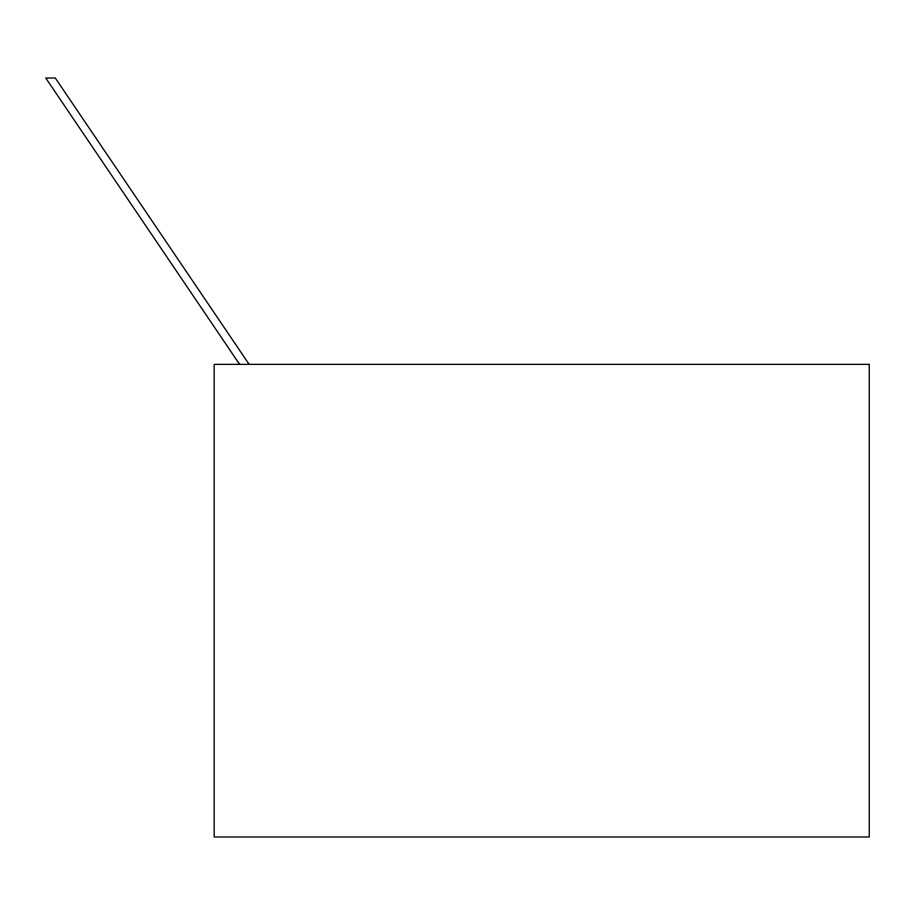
<?xml version="1.0" encoding="UTF-8"?>
<svg xmlns="http://www.w3.org/2000/svg" width="915" height="915" viewBox="0 0 915 915"><rect width="100%" height="100%" fill="white"/><g stroke="black" fill="none" stroke-linecap="round" stroke-linejoin="round"><path stroke-width="1.37" d="M249.143 364.376L55.289 78.015L45.75 78.015L239.604 364.376M869.25 364.376L214.179 364.376L214.179 836.985L869.25 836.985L869.25 364.376"/></g></svg>
